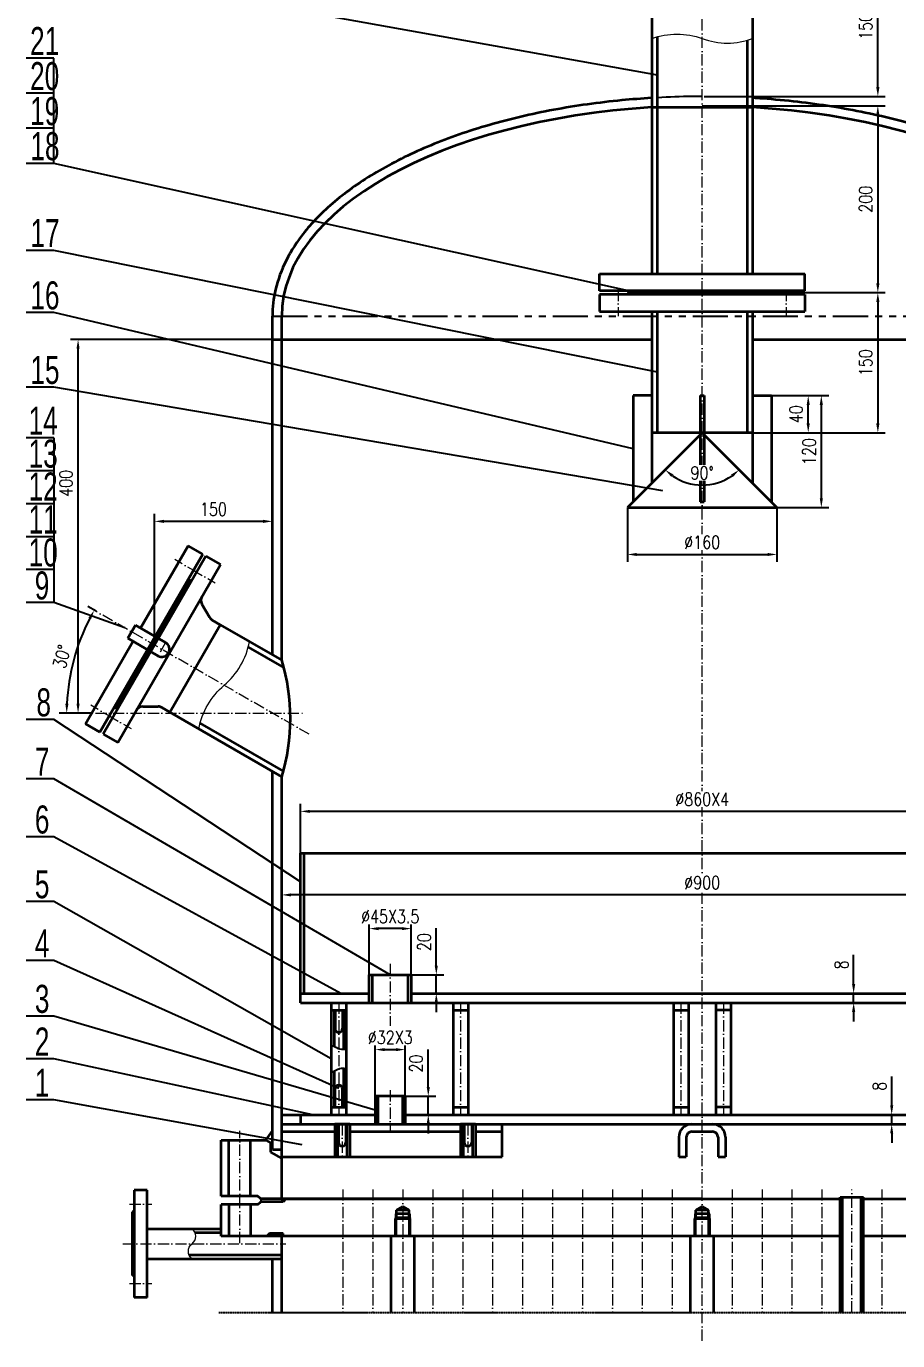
# Model space of a CAD drawing. Header units: millimetres. Extents: x 174648 to 205929, y -160248 to -145891.
# Drawn here: x 176757 to 177690, y -148003 to -146596 of the extents above; entities that cross this region are included whole.
import ezdxf

# ---------------------------------------------------------------- set-up
doc = ezdxf.new("R2010")
doc.units = ezdxf.units.MM
doc.linetypes.add('ACAD_ISO10W100', pattern=[18.7, 12, -3, 0.7, -3])
doc.linetypes.add('PHANTOM', pattern=[2.5, 1.25, -0.25, 0.25, -0.25, 0.25, -0.25])
for name, color, linetype, lineweight in [('2（细实线）', 4, 'Continuous', 20), ('中心线', 1, 'ACAD_ISO10W100', 18), ('图层1', 4, 'Continuous', 35)]:
    doc.layers.add(name, color=color, linetype=linetype, lineweight=lineweight)
doc.layers.add('9双点划线层', color=6, linetype='PHANTOM')
doc.styles.add('TH_GBDIM', font='romans.shx', dxfattribs={"width": 0.8, "bigfont": 'gbcbig.shx'})
doc.styles.add('样式 3.5', font='roms.shx', dxfattribs={"width": 0.7, "height": 3.5, "bigfont": 'hztxt.shx'})
doc.dimstyles.new('TH_GBDIM', dxfattribs={"dimtxt": 3.5, "dimasz": 2.5, "dimexe": 2, "dimexo": 0, "dimgap": 1.5, "dimtad": 1, "dimdec": 1, "dimzin": 0, "dimdsep": 46, "dimtxsty": 'TH_GBDIM', "dimcen": 2.5, "dimclrd": 130, "dimclre": 130, "dimclrt": 3, "dimadec": 0, "dimazin": 0, "dimtfac": 0.714286, "dimtdec": 1, "dimtmove": 0, "dimatfit": 3, "dimfxl": 0, "dimtzin": 0, "dimlwd": -1, "dimlwe": -1, "dimarcsym": 0})

# ---------------------------------------------------------------- blocks, each defined once
blk = doc.blocks.new('*D288')
at = {"color": 130, "transparency": 16777216}
blk.add_line((177020.4, -146931.6), (176804.4, -146931.6), dxfattribs=at)
at = {"color": 130, "linetype": 'Continuous', "transparency": 16777216}
for p, q in [((176812.4, -147321.6), (176812.4, -146941.6)), ((176826.8, -147331.6), (176804.4, -147331.6))]:
    blk.add_line(p, q, dxfattribs=at)
at = {"color": 130, "transparency": 16777216}
for points in [[(176810.7, -146941.6), (176814, -146941.6), (176812.4, -146931.6)], [(176810.7, -147321.6), (176814, -147321.6), (176812.4, -147331.6)]]:
    blk.add_solid(points, dxfattribs=at)
at = {"layer": 'Defpoints', "color": 0, "transparency": 16777216}
for p in [(176812.4, -146931.6), (177020.4, -146931.6), (176826.8, -147331.6)]:
    blk.add_point(p, dxfattribs=at)
at = {"color": 3, "transparency": 16777216, "insert": (176799.4, -147085.7), "char_height": 14, "attachment_point": 5, "rotation": 90, "style": 'TH_GBDIM', "bg_fill": 3, "box_fill_scale": 1.1, "bg_fill_color": 256, "bg_fill_true_color": 13158600, "bg_fill_transparency": 0}
blk.add_mtext('400', dxfattribs=at)
blk = doc.blocks.new('*D289')
at = {"color": 130, "transparency": 16777216}
blk.add_line((177050.4, -147481.6), (177050.4, -147428.8), dxfattribs=at)
at = {"color": 130, "linetype": 'Continuous', "transparency": 16777216}
for p, q in [((177910.4, -147481.6), (177910.4, -147428.8)), ((177900.4, -147436.8), (177060.4, -147436.8))]:
    blk.add_line(p, q, dxfattribs=at)
at = {"color": 130, "transparency": 16777216}
for points in [[(177060.4, -147435.2), (177060.4, -147438.5), (177050.4, -147436.8)], [(177900.4, -147435.2), (177900.4, -147438.5), (177910.4, -147436.8)]]:
    blk.add_solid(points, dxfattribs=at)
at = {"layer": 'Defpoints', "color": 0, "transparency": 16777216}
for p in [(177050.4, -147436.8), (177050.4, -147481.6), (177910.4, -147481.6)]:
    blk.add_point(p, dxfattribs=at)
at = {"color": 3, "transparency": 16777216, "insert": (177480.4, -147423.8), "char_height": 14, "attachment_point": 5, "style": 'TH_GBDIM', "bg_fill": 3, "box_fill_scale": 1.1, "bg_fill_color": 256, "bg_fill_true_color": 13158600, "bg_fill_transparency": 0}
blk.add_mtext('{%%c860X4}{}{}', dxfattribs=at)
blk = doc.blocks.new('*D292')
at = {"color": 130, "linetype": 'Continuous', "transparency": 16777216}
for p, q in [((177642.5, -147621.6), (177642.5, -147590.5)), ((177642.5, -147641.6), (177634.5, -147641.6)), ((177642.5, -147641.6), (177642.5, -147631.6)), ((177642.5, -147651.6), (177642.5, -147661.6))]:
    blk.add_line(p, q, dxfattribs=at)
at = {"color": 130, "transparency": 16777216}
blk.add_line((177642.5, -147631.6), (177634.5, -147631.6), dxfattribs=at)
for points in [[(177640.8, -147621.6), (177644.2, -147621.6), (177642.5, -147631.6)], [(177640.8, -147651.6), (177644.2, -147651.6), (177642.5, -147641.6)]]:
    blk.add_solid(points, dxfattribs=at)
at = {"layer": 'Defpoints', "color": 0, "transparency": 16777216}
for p in [(177642.5, -147631.6), (177642.5, -147631.6), (177642.5, -147641.6)]:
    blk.add_point(p, dxfattribs=at)
at = {"color": 3, "transparency": 16777216, "insert": (177629.5, -147601.1), "char_height": 14, "attachment_point": 5, "rotation": 90, "style": 'TH_GBDIM', "bg_fill": 3, "box_fill_scale": 1.1, "bg_fill_color": 256, "bg_fill_true_color": 13158600, "bg_fill_transparency": 0}
blk.add_mtext('{8}{}{}', dxfattribs=at)
blk = doc.blocks.new('*D317')
at = {"color": 130, "linetype": 'Continuous', "transparency": 16777216}
for p, q in [((177683.2, -147751.6), (177683.2, -147720.5)), ((177683.2, -147771.6), (177683.2, -147761.6)), ((177683.2, -147771.6), (177675.2, -147771.6)), ((177683.2, -147781.6), (177683.2, -147791.6))]:
    blk.add_line(p, q, dxfattribs=at)
at = {"color": 130, "transparency": 16777216}
blk.add_line((177683.2, -147761.6), (177675.2, -147761.6), dxfattribs=at)
for points in [[(177681.6, -147751.6), (177684.9, -147751.6), (177683.2, -147761.6)], [(177681.6, -147781.6), (177684.9, -147781.6), (177683.2, -147771.6)]]:
    blk.add_solid(points, dxfattribs=at)
at = {"layer": 'Defpoints', "color": 0, "transparency": 16777216}
for p in [(177683.2, -147761.6), (177683.2, -147761.6), (177683.2, -147771.6)]:
    blk.add_point(p, dxfattribs=at)
at = {"color": 3, "transparency": 16777216, "insert": (177670.2, -147731.1), "char_height": 14, "attachment_point": 5, "rotation": 90, "style": 'TH_GBDIM', "bg_fill": 3, "box_fill_scale": 1.1, "bg_fill_color": 256, "bg_fill_true_color": 13158600, "bg_fill_transparency": 0}
blk.add_mtext('{8}{}{}', dxfattribs=at)
blk = doc.blocks.new('*D294')
at = {"color": 130, "linetype": 'Continuous', "transparency": 16777216}
for p, q in [((177195.8, -147601.8), (177195.8, -147561.7)), ((177195.8, -147631.6), (177195.8, -147611.8)), ((177169, -147631.6), (177203.8, -147631.6)), ((177195.8, -147641.6), (177195.8, -147651.6))]:
    blk.add_line(p, q, dxfattribs=at)
at = {"color": 130, "transparency": 16777216}
blk.add_line((177159, -147611.8), (177203.8, -147611.8), dxfattribs=at)
for points in [[(177194.1, -147601.8), (177197.5, -147601.8), (177195.8, -147611.8)], [(177194.1, -147641.6), (177197.5, -147641.6), (177195.8, -147631.6)]]:
    blk.add_solid(points, dxfattribs=at)
at = {"layer": 'Defpoints', "color": 0, "transparency": 16777216}
for p in [(177159, -147611.8), (177195.8, -147611.8), (177169, -147631.6)]:
    blk.add_point(p, dxfattribs=at)
at = {"color": 3, "transparency": 16777216, "insert": (177182.8, -147576.8), "char_height": 14, "attachment_point": 5, "rotation": 90, "style": 'TH_GBDIM', "bg_fill": 3, "box_fill_scale": 1.1, "bg_fill_color": 256, "bg_fill_true_color": 13158600, "bg_fill_transparency": 0}
blk.add_mtext('20', dxfattribs=at)
blk = doc.blocks.new('*D295')
at = {"color": 130, "linetype": 'Continuous', "transparency": 16777216}
for p, q in [((177187.2, -147731.7), (177187.2, -147691.6)), ((177187.2, -147761.5), (177187.2, -147741.7)), ((177162.5, -147761.5), (177195.2, -147761.5)), ((177187.2, -147771.5), (177187.2, -147781.5))]:
    blk.add_line(p, q, dxfattribs=at)
at = {"color": 130, "transparency": 16777216}
blk.add_line((177152.5, -147741.7), (177195.2, -147741.7), dxfattribs=at)
for points in [[(177185.5, -147731.7), (177188.9, -147731.7), (177187.2, -147741.7)], [(177185.5, -147771.5), (177188.9, -147771.5), (177187.2, -147761.5)]]:
    blk.add_solid(points, dxfattribs=at)
at = {"layer": 'Defpoints', "color": 0, "transparency": 16777216}
for p in [(177152.5, -147741.7), (177187.2, -147741.7), (177162.5, -147761.5)]:
    blk.add_point(p, dxfattribs=at)
at = {"color": 3, "transparency": 16777216, "insert": (177174.2, -147706.7), "char_height": 14, "attachment_point": 5, "rotation": 90, "style": 'TH_GBDIM', "bg_fill": 3, "box_fill_scale": 1.1, "bg_fill_color": 256, "bg_fill_true_color": 13158600, "bg_fill_transparency": 0}
blk.add_mtext('20', dxfattribs=at)
blk = doc.blocks.new('*D296')
at = {"color": 130, "transparency": 16777216}
blk.add_line((177124, -147611.8), (177124, -147554.3), dxfattribs=at)
at = {"color": 130, "linetype": 'Continuous', "transparency": 16777216}
for p, q in [((177169, -147611.8), (177169, -147554.3)), ((177159, -147562.3), (177134, -147562.3))]:
    blk.add_line(p, q, dxfattribs=at)
at = {"color": 130, "transparency": 16777216}
for points in [[(177134, -147560.7), (177134, -147564), (177124, -147562.3)], [(177159, -147560.7), (177159, -147564), (177169, -147562.3)]]:
    blk.add_solid(points, dxfattribs=at)
at = {"layer": 'Defpoints', "color": 0, "transparency": 16777216}
for p in [(177124, -147611.8), (177169, -147611.8)]:
    blk.add_point(p, dxfattribs=at)
at = {"color": 3, "transparency": 16777216, "insert": (177146.5, -147549.3), "char_height": 14, "attachment_point": 5, "style": 'TH_GBDIM', "bg_fill": 3, "box_fill_scale": 1.1, "bg_fill_color": 256, "bg_fill_true_color": 13158600, "bg_fill_transparency": 0}
blk.add_mtext('{%%c45X3.5}{}{}', dxfattribs=at)
at = {"layer": 'Defpoints', "color": 0, "transparency": 16777216}
blk.add_point((177124, -147562.3), dxfattribs=at)
blk = doc.blocks.new('*D297')
at = {"color": 130, "linetype": 'Continuous', "transparency": 16777216}
for p, q in [((177130.5, -147741.7), (177130.5, -147683.8)), ((177140.5, -147691.8), (177152.5, -147691.8))]:
    blk.add_line(p, q, dxfattribs=at)
at = {"color": 130, "transparency": 16777216}
blk.add_line((177162.5, -147741.7), (177162.5, -147683.8), dxfattribs=at)
for points in [[(177140.5, -147690.2), (177140.5, -147693.5), (177130.5, -147691.8)], [(177152.5, -147690.2), (177152.5, -147693.5), (177162.5, -147691.8)]]:
    blk.add_solid(points, dxfattribs=at)
at = {"layer": 'Defpoints', "color": 0, "transparency": 16777216}
for p in [(177130.5, -147741.7), (177162.5, -147741.7)]:
    blk.add_point(p, dxfattribs=at)
at = {"color": 3, "transparency": 16777216, "insert": (177146.5, -147678.8), "char_height": 14, "attachment_point": 5, "style": 'TH_GBDIM', "bg_fill": 3, "box_fill_scale": 1.1, "bg_fill_color": 256, "bg_fill_true_color": 13158600, "bg_fill_transparency": 0}
blk.add_mtext('{%%c32X3}{}{}', dxfattribs=at)
at = {"layer": 'Defpoints', "color": 0, "transparency": 16777216}
blk.add_point((177162.5, -147691.8), dxfattribs=at)
blk = doc.blocks.new('*D298')
at = {"color": 130, "linetype": 'Continuous', "transparency": 16777216}
for p, q in [((177480.4, -146681.6), (177676.4, -146681.6)), ((177668.4, -146691.6), (177668.4, -146871.6))]:
    blk.add_line(p, q, dxfattribs=at)
at = {"color": 130, "transparency": 16777216}
blk.add_line((177480.4, -146881.6), (177676.4, -146881.6), dxfattribs=at)
for points in [[(177666.7, -146691.6), (177670.1, -146691.6), (177668.4, -146681.6)], [(177666.7, -146871.6), (177670.1, -146871.6), (177668.4, -146881.6)]]:
    blk.add_solid(points, dxfattribs=at)
at = {"layer": 'Defpoints', "color": 0, "transparency": 16777216}
for p in [(177480.4, -146681.6), (177480.4, -146881.6), (177668.4, -146881.6)]:
    blk.add_point(p, dxfattribs=at)
at = {"color": 3, "transparency": 16777216, "insert": (177655.4, -146781.6), "char_height": 14, "attachment_point": 5, "rotation": 90, "style": 'TH_GBDIM', "bg_fill": 3, "box_fill_scale": 1.1, "bg_fill_color": 256, "bg_fill_true_color": 13158600, "bg_fill_transparency": 0}
blk.add_mtext('200', dxfattribs=at)
blk = doc.blocks.new('*D299')
at = {"color": 130, "transparency": 16777216}
blk.add_line((177559.4, -146521.6), (177676.4, -146521.6), dxfattribs=at)
at = {"color": 130, "linetype": 'Continuous', "transparency": 16777216}
for p, q in [((177668.4, -146661.6), (177668.4, -146531.6)), ((177482.4, -146671.6), (177676.4, -146671.6))]:
    blk.add_line(p, q, dxfattribs=at)
at = {"color": 130, "transparency": 16777216}
for points in [[(177666.7, -146531.6), (177670.1, -146531.6), (177668.4, -146521.6)], [(177666.7, -146661.6), (177670.1, -146661.6), (177668.4, -146671.6)]]:
    blk.add_solid(points, dxfattribs=at)
at = {"layer": 'Defpoints', "color": 0, "transparency": 16777216}
for p in [(177559.4, -146521.6), (177668.4, -146521.6), (177482.4, -146671.6)]:
    blk.add_point(p, dxfattribs=at)
at = {"color": 3, "transparency": 16777216, "insert": (177655.4, -146596.6), "char_height": 14, "attachment_point": 5, "rotation": 90, "style": 'TH_GBDIM', "bg_fill": 3, "box_fill_scale": 1.1, "bg_fill_color": 256, "bg_fill_true_color": 13158600, "bg_fill_transparency": 0}
blk.add_mtext('150', dxfattribs=at)
blk = doc.blocks.new('*D300')
at = {"color": 130, "linetype": 'Continuous', "transparency": 16777216}
for p, q in [((177650.4, -146881.6), (177676.4, -146881.6)), ((177668.4, -146891.6), (177668.4, -147021.6))]:
    blk.add_line(p, q, dxfattribs=at)
at = {"color": 130, "transparency": 16777216}
blk.add_line((177575.2, -147031.6), (177676.4, -147031.6), dxfattribs=at)
for points in [[(177666.7, -146891.6), (177670.1, -146891.6), (177668.4, -146881.6)], [(177666.7, -147021.6), (177670.1, -147021.6), (177668.4, -147031.6)]]:
    blk.add_solid(points, dxfattribs=at)
at = {"layer": 'Defpoints', "color": 0, "transparency": 16777216}
for p in [(177650.4, -146881.6), (177575.2, -147031.6), (177668.4, -147031.6)]:
    blk.add_point(p, dxfattribs=at)
at = {"color": 3, "transparency": 16777216, "insert": (177655.4, -146956.6), "char_height": 14, "attachment_point": 5, "rotation": 90, "style": 'TH_GBDIM', "bg_fill": 3, "box_fill_scale": 1.1, "bg_fill_color": 256, "bg_fill_true_color": 13158600, "bg_fill_transparency": 0}
blk.add_mtext('150', dxfattribs=at)
blk = doc.blocks.new('*D301')
at = {"color": 130, "transparency": 16777216}
blk.add_line((177554.4, -146991.8), (177601.9, -146991.8), dxfattribs=at)
at = {"color": 130, "linetype": 'Continuous', "transparency": 16777216}
for p, q in [((177593.9, -147021.6), (177593.9, -147001.8)), ((177534.4, -147031.6), (177601.9, -147031.6))]:
    blk.add_line(p, q, dxfattribs=at)
at = {"color": 130, "transparency": 16777216}
for points in [[(177592.2, -147001.8), (177595.5, -147001.8), (177593.9, -146991.8)], [(177592.2, -147021.6), (177595.5, -147021.6), (177593.9, -147031.6)]]:
    blk.add_solid(points, dxfattribs=at)
at = {"layer": 'Defpoints', "color": 0, "transparency": 16777216}
for p in [(177554.4, -146991.8), (177593.9, -146991.8), (177534.4, -147031.6)]:
    blk.add_point(p, dxfattribs=at)
at = {"color": 3, "transparency": 16777216, "insert": (177580.9, -147011.7), "char_height": 14, "attachment_point": 5, "rotation": 90, "style": 'TH_GBDIM', "bg_fill": 3, "box_fill_scale": 1.1, "bg_fill_color": 256, "bg_fill_true_color": 13158600, "bg_fill_transparency": 0}
blk.add_mtext('40', dxfattribs=at)
blk = doc.blocks.new('*D302')
at = {"color": 130, "linetype": 'Continuous', "transparency": 16777216}
blk.add_arc((177480.4, -147031.6), 56, 235.2452, 304.7548, dxfattribs=at)
at = {"color": 130, "transparency": 16777216}
for points in [[(177447.4, -147078.9), (177449.6, -147076.3), (177440.8, -147071.2)], [(177511.3, -147076.3), (177513.4, -147078.9), (177520, -147071.2)]]:
    blk.add_solid(points, dxfattribs=at)
at = {"layer": 'Defpoints', "color": 0, "transparency": 16777216}
for p in [(177480.4, -147031.6), (177480.4, -147031.6), (177400.4, -147111.6), (177560.4, -147111.6)]:
    blk.add_point(p, dxfattribs=at)
at = {"color": 3, "transparency": 16777216, "insert": (177480.4, -147074.6), "char_height": 14, "attachment_point": 5, "style": 'TH_GBDIM', "bg_fill": 3, "box_fill_scale": 1.1, "bg_fill_color": 256, "bg_fill_true_color": 13158600, "bg_fill_transparency": 0}
blk.add_mtext('90°', dxfattribs=at)
at = {"layer": 'Defpoints', "color": 0, "transparency": 16777216}
blk.add_point((177465.9, -147085.7), dxfattribs=at)
blk = doc.blocks.new('*D303')
at = {"color": 130, "linetype": 'Continuous', "transparency": 16777216}
for p, q in [((177554.4, -146991.8), (177615.9, -146991.8)), ((177607.9, -147001.8), (177607.9, -147101.6))]:
    blk.add_line(p, q, dxfattribs=at)
at = {"color": 130, "transparency": 16777216}
blk.add_line((177560.4, -147111.6), (177615.9, -147111.6), dxfattribs=at)
for points in [[(177606.2, -147001.8), (177609.6, -147001.8), (177607.9, -146991.8)], [(177606.2, -147101.6), (177609.6, -147101.6), (177607.9, -147111.6)]]:
    blk.add_solid(points, dxfattribs=at)
at = {"layer": 'Defpoints', "color": 0, "transparency": 16777216}
for p in [(177554.4, -146991.8), (177560.4, -147111.6), (177607.9, -147111.6)]:
    blk.add_point(p, dxfattribs=at)
at = {"color": 3, "transparency": 16777216, "insert": (177594.9, -147051.7), "char_height": 14, "attachment_point": 5, "rotation": 90, "style": 'TH_GBDIM', "bg_fill": 3, "box_fill_scale": 1.1, "bg_fill_color": 256, "bg_fill_true_color": 13158600, "bg_fill_transparency": 0}
blk.add_mtext('120', dxfattribs=at)
blk = doc.blocks.new('*D304')
at = {"color": 130, "transparency": 16777216}
blk.add_line((176894.3, -147258.8), (176894.3, -147118.4), dxfattribs=at)
at = {"color": 130, "linetype": 'Continuous', "transparency": 16777216}
for p, q in [((177020.4, -147269.2), (177020.4, -147118.4)), ((177010.4, -147126.4), (176904.3, -147126.4))]:
    blk.add_line(p, q, dxfattribs=at)
at = {"color": 130, "transparency": 16777216}
for points in [[(176904.3, -147124.7), (176904.3, -147128.1), (176894.3, -147126.4)], [(177010.4, -147124.7), (177010.4, -147128.1), (177020.4, -147126.4)]]:
    blk.add_solid(points, dxfattribs=at)
at = {"layer": 'Defpoints', "color": 0, "transparency": 16777216}
for p in [(176894.3, -147126.4), (176894.3, -147258.8), (177020.4, -147269.2)]:
    blk.add_point(p, dxfattribs=at)
at = {"color": 3, "transparency": 16777216, "insert": (176957.3, -147113.4), "char_height": 14, "attachment_point": 5, "style": 'TH_GBDIM', "bg_fill": 3, "box_fill_scale": 1.1, "bg_fill_color": 256, "bg_fill_true_color": 13158600, "bg_fill_transparency": 0}
blk.add_mtext('{150}{}{}', dxfattribs=at)
blk = doc.blocks.new('*D312')
at = {"color": 130, "linetype": 'Continuous', "transparency": 16777216}
for p, q in [((177400.4, -147111.6), (177400.4, -147169.8)), ((177410.4, -147161.8), (177550.4, -147161.8))]:
    blk.add_line(p, q, dxfattribs=at)
at = {"color": 130, "transparency": 16777216}
blk.add_line((177560.4, -147111.6), (177560.4, -147169.8), dxfattribs=at)
for points in [[(177410.4, -147160.2), (177410.4, -147163.5), (177400.4, -147161.8)], [(177550.4, -147160.2), (177550.4, -147163.5), (177560.4, -147161.8)]]:
    blk.add_solid(points, dxfattribs=at)
at = {"layer": 'Defpoints', "color": 0, "transparency": 16777216}
for p in [(177400.4, -147111.6), (177560.4, -147111.6), (177560.4, -147161.8)]:
    blk.add_point(p, dxfattribs=at)
at = {"color": 3, "transparency": 16777216, "insert": (177480.4, -147148.8), "char_height": 14, "attachment_point": 5, "style": 'TH_GBDIM', "bg_fill": 3, "box_fill_scale": 1.1, "bg_fill_color": 256, "bg_fill_true_color": 13158600, "bg_fill_transparency": 0}
blk.add_mtext('{%%c160}{}{}', dxfattribs=at)
blk = doc.blocks.new('*D342')
at = {"color": 130, "transparency": 16777216}
blk.add_line((176831.7, -147222.7), (176822.8, -147217.5), dxfattribs=at)
at = {"color": 130, "linetype": 'Continuous', "transparency": 16777216}
blk.add_line((176812.4, -147331.6), (176792.2, -147331.6), dxfattribs=at)
blk.add_arc((177020.4, -147331.6), 220.2, 152.6018, 177.3982, dxfattribs=at)
at = {"color": 130, "transparency": 16777216}
for points in [[(176823.4, -147229.5), (176826.3, -147231.1), (176829.7, -147221.5)], [(176802.1, -147321.6), (176798.7, -147321.6), (176800.2, -147331.6)]]:
    blk.add_solid(points, dxfattribs=at)
at = {"layer": 'Defpoints', "color": 0, "transparency": 16777216}
for p in [(176831.7, -147222.7), (176812.4, -147331.6), (177054.8, -147331.6), (177059.7, -147354.3)]:
    blk.add_point(p, dxfattribs=at)
at = {"color": 3, "transparency": 16777216, "insert": (176795.1, -147271.2), "char_height": 14, "attachment_point": 5, "rotation": 75, "style": 'TH_GBDIM', "bg_fill": 3, "box_fill_scale": 1.1, "bg_fill_color": 256, "bg_fill_true_color": 13158600, "bg_fill_transparency": 0}
blk.add_mtext('30°', dxfattribs=at)
at = {"layer": 'Defpoints', "color": 0, "transparency": 16777216}
blk.add_point((176813.5, -147256.3), dxfattribs=at)
blk = doc.blocks.new('*D343')
at = {"color": 130, "transparency": 16777216}
blk.add_line((177030.4, -147537.1), (177030.4, -147518.2), dxfattribs=at)
at = {"color": 130, "linetype": 'Continuous', "transparency": 16777216}
for p, q in [((177920.4, -147526.2), (177040.4, -147526.2)), ((177930.4, -147537.1), (177930.4, -147518.2))]:
    blk.add_line(p, q, dxfattribs=at)
at = {"color": 130, "transparency": 16777216}
for points in [[(177040.4, -147524.6), (177040.4, -147527.9), (177030.4, -147526.2)], [(177920.4, -147524.6), (177920.4, -147527.9), (177930.4, -147526.2)]]:
    blk.add_solid(points, dxfattribs=at)
at = {"layer": 'Defpoints', "color": 0, "transparency": 16777216}
for p in [(177030.4, -147526.2), (177030.4, -147537.1), (177930.4, -147537.1)]:
    blk.add_point(p, dxfattribs=at)
at = {"color": 3, "transparency": 16777216, "insert": (177480.4, -147513.2), "char_height": 14, "attachment_point": 5, "style": 'TH_GBDIM', "bg_fill": 3, "box_fill_scale": 1.1, "bg_fill_color": 256, "bg_fill_true_color": 13158600, "bg_fill_transparency": 0}
blk.add_mtext('{%%c900}{}{}', dxfattribs=at)

msp = doc.modelspace()

# ---------------------------------------------------------------- linework, layer by layer
for p, q in [((177432.4, -146648.8), (176786.6, -146532.9)), ((176786.6, -146630.7), (176757, -146630.7)), ((176786.6, -146668.2), (176786.6, -146630.7)), ((176786.6, -146668.2), (176757, -146668.2)), ((176786.6, -146705.7), (176786.6, -146668.2)), ((176786.6, -146705.7), (176757, -146705.7)), ((176786.6, -146743.2), (176786.6, -146705.7)), ((176786.6, -146743.2), (176757, -146743.2)), ((177401.4, -146879.6), (176786.6, -146743.2)), ((176786.6, -146836.3), (176757, -146836.3)), ((176786.6, -146902.9), (176757, -146902.9)), ((176786.6, -147402.1), (176757, -147402.1)), ((176786.6, -147463.9), (176757, -147463.9)), ((176786.6, -147533.2), (176757, -147533.2)), ((177083.4, -147701.6), (176786.6, -147533.2)), ((176786.6, -147596.6), (176757, -147596.6)), ((177091.4, -147733.6), (176786.6, -147596.6)), ((176786.6, -147655.9), (176757, -147655.9)), ((176786.6, -147701.6), (176757, -147701.6)), ((177063.6, -147761.6), (176786.6, -147701.6)), ((176786.6, -147745.7), (176757, -147745.7)), ((177052.2, -147793.7), (176786.6, -147745.7)), ((177007.9, -147851.6), (177007.9, -147854.6)), ((177030.4, -147851.6), (177030.4, -147854.6)), ((177152, -147867.6), (177152, -147891.6)), ((177153.2, -147891.6), (177153.2, -147871.6)), ((177166.8, -147891.6), (177166.8, -147871.6)), ((177168, -147891.6), (177168, -147867.6)), ((177472.4, -147867.6), (177472.4, -147891.6)), ((177473.6, -147891.6), (177473.6, -147871.6)), ((177487.2, -147891.6), (177487.2, -147871.6)), ((177488.4, -147891.6), (177488.4, -147867.6))]:
    msp.add_line(p, q)
msp.add_open_spline([(177480.4, -146671.6), (177476.8, -146671.6), (177473.2, -146671.6), (177457.2, -146671.8), (177444.8, -146672.2), (177432.4, -146672.9)], degree=3, knots=[4.712389, 4.712389, 4.712389, 4.712389, 4.7361288, 4.7361288, 4.8180755, 4.8180755, 4.8180755, 4.8180755])
at = {"color": 3}
for points in [[(177083.4, -147687.4), (177087.1, -147687.4), (177090.4, -147692.9), (177098.5, -147691.1), (177099.4, -147690.8)], [(177083.4, -147715.8), (177087.1, -147715.8), (177090.4, -147710.3), (177098.5, -147712.1), (177099.4, -147712.4)]]:
    msp.add_open_spline(points, degree=3, knots=[9.111699, 9.111699, 9.111699, 9.111699, 23.055999, 24.76841, 24.76841, 24.76841, 24.76841], dxfattribs=at)
msp.add_open_spline([(177099.4, -147685.4), (177099.4, -147685.4), (177099.4, -147685.4), (177099.4, -147685.4)], degree=3)
at = {"layer": '2（细实线）'}
for points in [[(177426.4, -146609.6, -0.174613), (177480.4, -146609.6, 0.179674), (177534.4, -146609.6, 0.5)], [(176934.4, -147915.6, -0.5), (176934.4, -147899.6, 0.5), (176934.4, -147883.6, 0.5)]]:
    msp.add_lwpolyline(points, format="xyb", dxfattribs=at)
at = {"layer": '9双点划线层', "ltscale": 30}
msp.add_line((177020.4, -146906.6), (177940.4, -146906.6), dxfattribs=at)
at = {"layer": '9双点划线层'}
msp.add_line((176963.2, -147973.2), (178023.7, -147973.2), dxfattribs=at)
at = {"layer": '中心线'}
for p, q in [((177480.4, -148003.4), (177480.4, -146477.6)), ((177390.4, -146878.6), (177390.4, -146906.6)), ((177146.5, -147600.1), (177146.5, -147666.2)), ((177091.4, -147641.6), (177091.4, -147761.6)), ((177221.8, -147641.6), (177221.8, -147761.6)), ((177457.7, -147641.6), (177457.7, -147761.6)), ((177503.1, -147641.6), (177503.1, -147761.6)), ((177146.5, -147735.2), (177146.5, -147780.4)), ((176985.4, -147898.9), (176985.4, -147778.6)), ((177095.1, -147771.6), (177095.1, -147806.6)), ((177229.7, -147771.6), (177229.7, -147806.6)), ((177095.9, -147841.4), (177095.9, -147973.2)), ((177127.9, -147841.4), (177127.9, -147973.2)), ((177160, -147841.4), (177160, -147973.2)), ((177192, -147841.4), (177192, -147973.2)), ((177224.1, -147841.4), (177224.1, -147973.2)), ((177256.1, -147841.4), (177256.1, -147973.2)), ((177288.2, -147841.4), (177288.2, -147973.2)), ((177320.2, -147841.4), (177320.2, -147973.2)), ((177352.2, -147841.4), (177352.2, -147973.2)), ((177384.3, -147841.4), (177384.3, -147973.2)), ((177416.3, -147841.4), (177416.3, -147973.2)), ((177448.4, -147841.4), (177448.4, -147973.2)), ((177512.5, -147841.4), (177512.5, -147973.2)), ((177544.5, -147841.4), (177544.5, -147973.2)), ((177576.5, -147841.4), (177576.5, -147973.2)), ((177608.6, -147841.4), (177608.6, -147973.2)), ((177640.6, -147973.2), (177640.6, -147841.4)), ((177672.7, -147841.4), (177672.7, -147973.2)), ((176867.4, -147857.1), (176891.4, -147857.1)), ((176860.4, -147899.6), (177034.6, -147899.6)), ((176867.4, -147942.1), (176891.4, -147942.1))]:
    msp.add_line(p, q, dxfattribs=at)
at = {"layer": '图层1'}
for p, q in [((177426.4, -146573.6), (177426.4, -146861.6)), ((177534.4, -146573.6), (177534.4, -146861.6)), ((177432.4, -146861.6), (177432.4, -146607.7)), ((177528.4, -146611.6), (177528.4, -146861.6)), ((177426.4, -146683.2), (177534.4, -146683.2)), ((177370.4, -146879.6), (177370.4, -146861.6)), ((177401.4, -146881.6), (177401.4, -146879.6)), ((177401.4, -146881.6), (177401.4, -146883.6)), ((177370.4, -146883.6), (177370.4, -146901.6)), ((177020.4, -147269.2), (177020.4, -146906.6)), ((177030.4, -147275), (177030.4, -146906.6)), ((177426.4, -146901.6), (177426.4, -147085.6)), ((177432.4, -147031.6), (177432.4, -146901.6)), ((177528.4, -146901.6), (177528.4, -147031.6)), ((177534.4, -146901.6), (177534.4, -147085.6)), ((177020.4, -146931.6), (177426.4, -146931.6)), ((177534.4, -146931.6), (177940.4, -146931.6)), ((177406.4, -146991.8), (177406.4, -147105.6)), ((177426.4, -146991.8), (177406.4, -146991.8)), ((177478.4, -146991.8), (177482.4, -146991.8)), ((177478.4, -146991.8), (177478.4, -147105.6)), ((177482.4, -146991.8), (177482.4, -147105.6)), ((177554.4, -146991.8), (177554.4, -147105.6)), ((177480.4, -147031.6), (177400.4, -147111.6)), ((177478.4, -147105.6), (177482.4, -147105.6)), ((177400.4, -147111.6), (177560.4, -147111.6)), ((176835.8, -147352), (176820.2, -147343)), ((177032.1, -147393.8), (176943.1, -147342.4)), ((176839.3, -147354), (176854.8, -147363)), ((177020.4, -147688.6), (177020.4, -147394)), ((177030.4, -147688.6), (177030.4, -147399.7)), ((177050.4, -147641.6), (177050.4, -147481.6)), ((177050.4, -147481.6), (177906.4, -147481.6)), ((177054.4, -147631.6), (177054.4, -147481.6)), ((177124, -147641.6), (177124, -147611.8)), ((177124, -147611.8), (177169, -147611.8)), ((177127.6, -147641.6), (177127.6, -147611.8)), ((177165.4, -147611.8), (177165.4, -147641.6)), ((177169, -147611.8), (177169, -147641.6)), ((177050.4, -147631.6), (177124, -147631.6)), ((177050.4, -147641.6), (177910.4, -147641.6)), ((177083.4, -147641.6), (177083.4, -147761.6)), ((177099.4, -147641.6), (177099.4, -147761.6)), ((177169, -147631.6), (177791.9, -147631.6)), ((177213.8, -147641.6), (177213.8, -147761.6)), ((177229.8, -147641.6), (177229.8, -147761.6)), ((177449.7, -147641.6), (177449.7, -147761.6)), ((177465.7, -147641.6), (177465.7, -147761.6)), ((177495.1, -147641.6), (177495.1, -147761.6)), ((177511.1, -147641.6), (177511.1, -147761.6)), ((177083.4, -147649.6), (177099.4, -147649.6)), ((177086.4, -147649.6), (177086.4, -147688.3)), ((177087.4, -147649.6), (177087.4, -147669.6)), ((177095.4, -147649.6), (177095.4, -147669.6)), ((177096.4, -147649.6), (177096.4, -147691.5)), ((177213.8, -147649.6), (177229.8, -147649.6)), ((177449.7, -147649.6), (177465.7, -147649.6)), ((177511.1, -147649.6), (177495.1, -147649.6)), ((177020.4, -147798.6), (177020.4, -147688.6)), ((177030.4, -147851.6), (177030.4, -147688.6)), ((177096.4, -147711.7), (177096.4, -147753.6)), ((177086.4, -147714.9), (177086.4, -147753.6)), ((177087.4, -147753.6), (177087.4, -147733.6)), ((177095.4, -147753.6), (177095.4, -147733.6)), ((177083.4, -147753.6), (177099.4, -147753.6)), ((177130.5, -147741.7), (177130.5, -147771.6)), ((177133.1, -147741.7), (177133.1, -147771.6)), ((177159.8, -147741.7), (177159.8, -147771.6)), ((177162.5, -147741.7), (177162.5, -147771.6)), ((177213.8, -147753.6), (177229.8, -147753.6)), ((177449.7, -147753.6), (177465.7, -147753.6)), ((177511.1, -147753.6), (177495.1, -147753.6)), ((177030.4, -147761.6), (177130.5, -147761.6)), ((177050.4, -147761.6), (177050.4, -147771.6)), ((177162.5, -147761.5), (177798.4, -147761.6)), ((177013.2, -147788.6), (177020.4, -147778.6)), ((177030.4, -147771.6), (177930.4, -147771.6)), ((177030.4, -147779.6), (177087.1, -147779.6)), ((177103.1, -147771.6), (177087.1, -147771.6)), ((177087.1, -147771.6), (177087.1, -147806.6)), ((177090.1, -147771.6), (177090.1, -147806.6)), ((177091.1, -147771.6), (177091.1, -147791.6)), ((177099.1, -147771.6), (177099.1, -147791.6)), ((177100.1, -147771.6), (177100.1, -147806.6)), ((177103.1, -147771.6), (177103.1, -147806.6)), ((177103.1, -147779.6), (177221.7, -147779.6)), ((177237.7, -147771.6), (177221.7, -147771.6)), ((177221.7, -147771.6), (177221.7, -147806.6)), ((177224.7, -147771.6), (177224.7, -147806.6)), ((177225.7, -147771.6), (177225.7, -147791.6)), ((177233.7, -147771.6), (177233.7, -147791.6)), ((177234.7, -147771.6), (177234.7, -147806.6)), ((177237.7, -147771.6), (177237.7, -147806.6)), ((177237.7, -147779.6), (177266.4, -147779.6)), ((177266.4, -147806.6), (177266.4, -147771.6)), ((177469.4, -147779.6), (177491.4, -147779.6)), ((176965.4, -147848.6), (176965.4, -147788.6)), ((176965.4, -147788.6), (177013.2, -147788.6)), ((176973.9, -147848.6), (176973.9, -147788.6)), ((176996.9, -147848.6), (176996.9, -147788.6)), ((177013.2, -147788.6), (177018.4, -147791.6)), ((177020.4, -147791.6), (177018.4, -147791.6)), ((177018.4, -147791.6), (177018.4, -147801.6)), ((177455.4, -147785.6), (177455.4, -147806.6)), ((177463.4, -147785.6), (177463.4, -147806.6)), ((177497.4, -147785.6), (177497.4, -147806.6)), ((177505.4, -147785.6), (177505.4, -147806.6)), ((177018.4, -147801.6), (177030.4, -147808.5)), ((177020.4, -147798.6), (177030.4, -147798.6)), ((177030.4, -147806.6), (177266.4, -147806.6)), ((177455.4, -147806.6), (177463.4, -147806.6)), ((177497.4, -147806.6), (177505.4, -147806.6)), ((176872.4, -147842.1), (176872.4, -147957.1)), ((176886.4, -147842.1), (176872.4, -147842.1)), ((176886.4, -147957.1), (176886.4, -147842.1)), ((177004.9, -147848.6), (176965.4, -147848.6)), ((177007.9, -147851.6), (177004.9, -147848.6)), ((177480.4, -147851.6), (177007.9, -147851.6)), ((177034.9, -147851.6), (177031.9, -147854.6)), ((177034.9, -147851.6), (177628.1, -147851.6)), ((177480.4, -147851.6), (177628.1, -147851.6)), ((177628.1, -147973.2), (177628.1, -147849.6)), ((177628.1, -147849.6), (177653.1, -147849.6)), ((177630.6, -147973.2), (177630.6, -147849.6)), ((177650.6, -147973.2), (177650.6, -147849.6)), ((177653.1, -147973.2), (177653.1, -147849.6)), ((177653.1, -147851.6), (177952.9, -147851.6)), ((177653.1, -147851.6), (177925.9, -147851.6)), ((176872.4, -147865.6), (176870.4, -147865.6)), ((176870.4, -147865.6), (176870.4, -147933.6)), ((176965.4, -147891.6), (176965.4, -147857.6)), ((177004.9, -147857.6), (176965.4, -147857.6)), ((176973.9, -147857.6), (176973.9, -147891.6)), ((176996.9, -147857.6), (176996.9, -147891.6)), ((177004.9, -147857.6), (177007.9, -147854.6)), ((177031.9, -147854.6), (177007.9, -147854.6)), ((177153.2, -147863.6), (177160, -147859.7)), ((177153.2, -147871.6), (177153.2, -147863.6)), ((177166.8, -147863.6), (177153.2, -147863.6)), ((177166.8, -147863.6), (177160, -147859.7)), ((177166.8, -147871.6), (177166.8, -147863.6)), ((177473.6, -147863.6), (177480.4, -147859.7)), ((177473.6, -147871.6), (177473.6, -147863.6)), ((177487.2, -147863.6), (177473.6, -147863.6)), ((177487.2, -147863.6), (177480.4, -147859.7)), ((177487.2, -147871.6), (177487.2, -147863.6)), ((177168, -147867.6), (177152, -147867.6)), ((177152, -147872.7), (177153.2, -147871.6)), ((177152, -147891.6), (177152, -147872.7)), ((177152, -147872.7), (177168, -147872.7)), ((177153.2, -147871.6), (177166.8, -147871.6)), ((177166.8, -147871.6), (177168, -147872.7)), ((177168, -147891.6), (177168, -147872.7)), ((177488.4, -147867.6), (177472.4, -147867.6)), ((177472.4, -147872.7), (177473.6, -147871.6)), ((177472.4, -147891.6), (177472.4, -147872.7)), ((177472.4, -147872.7), (177488.4, -147872.7)), ((177473.6, -147871.6), (177487.2, -147871.6)), ((177487.2, -147871.6), (177488.4, -147872.7)), ((177488.4, -147891.6), (177488.4, -147872.7)), ((176886.4, -147883.6), (176965.4, -147883.6)), ((176937.6, -147887.6), (176965.4, -147887.6)), ((177628.1, -147891.6), (176965.4, -147891.6)), ((177017.4, -147888.6), (177014.4, -147891.6)), ((177031.9, -147888.6), (177017.4, -147888.6)), ((177020.4, -147891.6), (177020.4, -147888.6)), ((177030.4, -147973.2), (177030.4, -147888.6)), ((177031.9, -147891.6), (177031.9, -147888.6)), ((177147.5, -147973.2), (177147.5, -147891.6)), ((177172.5, -147973.2), (177172.5, -147891.6)), ((177467.9, -147973.2), (177467.9, -147891.6)), ((177492.9, -147973.2), (177492.9, -147891.6)), ((177995.4, -147891.6), (177653.1, -147891.6)), ((176886.4, -147915.6), (177030.4, -147915.6)), ((176931.3, -147911.6), (177030.4, -147911.6)), ((177020.4, -147973.2), (177020.4, -147915.6)), ((176872.4, -147933.6), (176870.4, -147933.6)), ((176886.4, -147957.1), (176872.4, -147957.1))]:
    msp.add_line(p, q, dxfattribs=at)
for centre, radius, start, end in [((176826.4, -147337.4), 213.3, 343.0032, 16.9968), ((177091.4, -147669.3), 4, 180, 0), ((177091.4, -147733.9), 4, 0, 180), ((177469.4, -147785.6), 14, 90, 180), ((177469.4, -147785.6), 6, 90, 180), ((177491.4, -147785.6), 14, 360, 90), ((177491.4, -147785.6), 6, 360, 90), ((177095.1, -147791.3), 4, 180, 0), ((177229.7, -147791.3), 4, 180, 0)]:
    msp.add_arc(centre, radius, start, end, dxfattribs=at)
for start_param, end_param in [(4.832679, 6.283185), (3.141593, 4.592099)]:
    msp.add_ellipse((177480.4, -146906.6), major_axis=(-450, 0), ratio=0.5, start_param=start_param, end_param=end_param, dxfattribs=at)
for points, knots in [([(177426.4, -146673.2), (177415.6, -146673.9), (177404.9, -146674.7), (177369.4, -146678.1), (177345, -146681.5), (177297.5, -146690.4), (177274.5, -146695.8), (177230.5, -146708.5), (177209.5, -146715.8), (177170.3, -146732.1), (177151.9, -146741), (177118.3, -146760.4), (177103.1, -146770.9), (177076.1, -146793), (177064.4, -146804.7), (177047, -146826.6), (177040.5, -146836.6), (177030.1, -146857.1), (177026.2, -146867.5), (177021.5, -146887.6), (177020.4, -146897.1), (177020.4, -146906.6)], [4.831344, 4.831344, 4.831344, 4.831344, 4.902882, 4.902882, 5.069635, 5.069635, 5.236387, 5.236387, 5.40314, 5.40314, 5.569893, 5.569893, 5.736646, 5.736646, 5.903399, 5.903399, 6.035042, 6.035042, 6.166685, 6.166685, 6.283185, 6.283185, 6.283185, 6.283185]), ([(177940.4, -146906.6), (177940.4, -146899.5), (177939.8, -146892.4), (177937.4, -146878.3), (177935.5, -146871.3), (177930.7, -146857.5), (177927.6, -146850.7), (177917.2, -146831), (177908.2, -146818.6), (177886.5, -146794.7), (177873.7, -146783.3), (177844.8, -146761.9), (177828.7, -146751.9), (177793.4, -146733.3), (177774.2, -146724.8), (177733.5, -146709.6), (177711.9, -146702.8), (177666.8, -146691.2), (177643.3, -146686.3), (177595.1, -146678.6), (177570.3, -146675.7), (177541.7, -146673.7), (177538, -146673.4), (177534.4, -146673.2)], [3.141593, 3.141593, 3.141593, 3.141593, 3.22843, 3.22843, 3.315268, 3.315268, 3.402106, 3.402106, 3.568859, 3.568859, 3.735611, 3.735611, 3.902364, 3.902364, 4.069117, 4.069117, 4.23587, 4.23587, 4.402623, 4.402623, 4.569376, 4.569376, 4.593434, 4.593434, 4.593434, 4.593434])]:
    msp.add_open_spline(points, degree=3, knots=knots, dxfattribs=at)

# ---------------------------------------------------------------- texts
at = {"char_height": 30, "width": 32.852, "attachment_point": 1, "style": '样式 3.5'}
for s, insert in [('21', (176761, -146597.3)), ('20', (176761, -146634.8)), ('19', (176761, -146672.3)), ('18', (176761.3, -146709.8)), ('17', (176761.3, -146802.9)), ('16', (176761.3, -146869.5)), ('9', (176766, -147180)), ('8', (176767.8, -147305.1)), ('7', (176766.1, -147368.7)), ('6', (176766.1, -147430.5)), ('5', (176766.1, -147499.8)), ('4', (176766.1, -147563.2)), ('3', (176766.1, -147622.5)), ('2', (176766.1, -147668.2)), ('1', (176766.1, -147712.3))]:
    msp.add_mtext(s, dxfattribs=dict(at, insert=insert))

# ---------------------------------------------------------------- next in the draw order: dimensions: what is measured, and where the dimension line sits
for base, p1, p2, picture, middle in [((177668.4, -146521.6), (177482.4, -146671.6), (177559.4, -146521.6), '*D299', (177655.4, -146596.6)), ((177668.4, -146881.6), (177480.4, -146681.6), (177480.4, -146881.6), '*D298', (177655.4, -146781.6))]:
    dim = msp.add_linear_dim(base=base, p1=p1, p2=p2, angle=90, dimstyle='TH_GBDIM', override={"dimscale": 4, "dimdec": 0, "dimtfill": 1})
    dim.commit()
    dim.dimension.update_dxf_attribs({"geometry": picture, "text_midpoint": middle})
for base, p1, p2, picture, middle in [((176812.4, -146931.6), (176826.8, -147331.6), (177020.4, -146931.6), '*D288', (176812.4, -147085.7)), ((177195.8, -147611.8), (177169, -147631.6), (177159, -147611.8), '*D294', (177195.8, -147576.8)), ((177187.2, -147741.7), (177162.5, -147761.5), (177152.5, -147741.7), '*D295', (177187.2, -147706.7))]:
    dim = msp.add_linear_dim(base=base, p1=p1, p2=p2, angle=90, dimstyle='TH_GBDIM', override={"dimscale": 4, "dimdec": 0, "dimtfill": 1})
    dim.commit()
    dim.dimension.update_dxf_attribs({"geometry": picture, "text_midpoint": middle, "dimtype": 160})
dim = msp.add_linear_dim(base=(177050.4, -147436.8), p1=(177910.4, -147481.6), p2=(177050.4, -147481.6), text='{%%c860X4}{}{}', dimstyle='TH_GBDIM', override={"dimscale": 4, "dimgap": 1.5, "dimtad": 1, "dimjust": 0, "dimdec": 0, "dimlfac": 1, "dimse1": 0, "dimse2": 0, "dimsd1": 0, "dimsd2": 0, "dimtfill": 1})
dim.commit()
dim.dimension.update_dxf_attribs({"geometry": '*D289', "text_midpoint": (177480.4, -147423.8)})
for base, p1, p2, picture, middle in [((177642.5, -147631.6), (177642.5, -147641.6), (177642.5, -147631.6), '*D292', (177629.5, -147601.1)), ((177683.2, -147761.6), (177683.2, -147771.6), (177683.2, -147761.6), '*D317', (177670.2, -147731.1))]:
    dim = msp.add_linear_dim(base=base, p1=p1, p2=p2, angle=90, text='{8}{}{}', dimstyle='TH_GBDIM', override={"dimscale": 4, "dimgap": 1.5, "dimtad": 1, "dimjust": 0, "dimdec": 0, "dimlfac": 1, "dimse1": 0, "dimse2": 0, "dimsd1": 0, "dimsd2": 0, "dimtfill": 1})
    dim.commit()
    dim.dimension.update_dxf_attribs({"geometry": picture, "text_midpoint": middle})

# ---------------------------------------------------------------- next in the draw order: linework, layer by layer
for p, q in [((177432.4, -146966.6), (176786.6, -146836.3)), ((177406.4, -147048.7), (176786.6, -146902.9)), ((176786.6, -146982.7), (176757, -146982.7)), ((177438.4, -147093.6), (176786.6, -146982.7)), ((176786.6, -147037), (176757, -147037)), ((176786.6, -147072.3), (176757, -147072.3)), ((176786.6, -147107.5), (176757, -147107.5)), ((176786.6, -147142.8), (176757, -147142.8)), ((176786.6, -147178.1), (176757, -147178.1)), ((176786.6, -147213.4), (176757, -147213.4)), ((176862.6, -147240.5), (176786.6, -147213.4)), ((176786.6, -147338.5), (176757, -147338.5)), ((177050.4, -147512.4), (176786.6, -147338.5)), ((177093.5, -147631.6), (176786.6, -147463.9))]:
    msp.add_line(p, q)
at = {"layer": '2（细实线）'}
msp.add_lwpolyline([(176941.7, -147348.5, -0.174613), (176968.7, -147301.8, 0.179674), (176995.7, -147255, 0.5)], format="xyb", dxfattribs=at)
at = {"layer": '中心线'}
for p, q in [((176940.1, -147181.3), (176915.9, -147167.3)), ((176934.9, -147178.3), (176959.2, -147192.3)), ((177059.7, -147354.3), (176831.7, -147222.7)), ((176812.4, -147331.6), (177054.8, -147331.6)), ((176850.1, -147337.2), (176825.9, -147323.2)), ((176844.9, -147334.2), (176869.2, -147348.2))]:
    msp.add_line(p, q, dxfattribs=at)
at = {"layer": '图层1'}
for p, q in [((177370.4, -146861.6), (177590.4, -146861.6)), ((177559.4, -146881.6), (177401.4, -146881.6)), ((177559.4, -146881.6), (177401.4, -146881.6)), ((177559.4, -146881.6), (177559.4, -146879.6)), ((177559.4, -146881.6), (177559.4, -146883.6)), ((176945.8, -147161.5), (176835.8, -147352)), ((176949.3, -147163.5), (176839.3, -147354)), ((176879.3, -147240.7), (176930.2, -147152.5)), ((176945.8, -147161.5), (176930.2, -147152.5)), ((176949.3, -147163.5), (176964.8, -147172.5)), ((176854.8, -147363), (176964.8, -147172.5)), ((176932, -147189.3), (176853, -147326.2)), ((176932, -147189.3), (176853, -147326.2)), ((176956, -147232.1), (176964.6, -147237)), ((176910.6, -147330.5), (176964.6, -147237)), ((176964.6, -147237), (177030.4, -147275)), ((176820.2, -147343), (176871.1, -147254.9)), ((176994.4, -147261.2), (177032.8, -147283.3)), ((176853, -147326.2), (176851.3, -147325.2)), ((176853, -147326.2), (176854.8, -147327.2)), ((176881.7, -147324.5), (176898, -147324.5)), ((176902, -147325.6), (176910.6, -147330.5)), ((176910.6, -147330.5), (177030.4, -147399.7)), ((177162.5, -147741.7), (177130.5, -147741.7))]:
    msp.add_line(p, q, dxfattribs=at)
for centre, start, end in [((176960, -147225.1), 210.1011, 240), ((176881.7, -147332.5), 89.8989, 150), ((176898, -147332.5), 60, 89.8989)]:
    msp.add_arc(centre, 8, start, end, dxfattribs=at)

# ---------------------------------------------------------------- next in the draw order: texts
at = {"char_height": 30, "width": 32.852, "attachment_point": 1, "style": '样式 3.5'}
for s, insert in [('15', (176761.3, -146949.3)), ('14', (176759.4, -147003.6)), ('13', (176759.4, -147038.9)), ('12', (176759.4, -147074.1)), ('11', (176759.4, -147109.4)), ('10', (176759.4, -147144.7))]:
    msp.add_mtext(s, dxfattribs=dict(at, insert=insert))

# ---------------------------------------------------------------- next in the draw order: dimensions: what is measured, and where the dimension line sits
dim = msp.add_linear_dim(base=(177668.4, -147031.6), p1=(177650.4, -146881.6), p2=(177575.2, -147031.6), angle=90, dimstyle='TH_GBDIM', override={"dimscale": 4, "dimdec": 0, "dimtfill": 1})
dim.commit()
dim.dimension.update_dxf_attribs({"geometry": '*D300', "text_midpoint": (177655.4, -146956.6)})
dim = msp.add_linear_dim(base=(177124, -147562.3), p1=(177169, -147611.8), p2=(177124, -147611.8), text='{%%c45X3.5}{}{}', dimstyle='TH_GBDIM', override={"dimscale": 4, "dimgap": 1.5, "dimtad": 1, "dimjust": 0, "dimdec": 0, "dimlfac": 1, "dimse1": 0, "dimse2": 0, "dimsd1": 0, "dimsd2": 0, "dimtfill": 1})
dim.commit()
dim.dimension.update_dxf_attribs({"geometry": '*D296', "text_midpoint": (177146.5, -147562.3), "dimtype": 160})

# ---------------------------------------------------------------- next in the draw order: linework, layer by layer
msp.add_line((177146.5, -147611.8), (176786.6, -147402.1))
at = {"layer": '中心线'}
msp.add_line((177570.4, -146878.6), (177570.4, -146906.6), dxfattribs=at)
at = {"layer": '图层1'}
for p, q in [((177590.4, -146879.6), (177590.4, -146861.6)), ((177590.4, -146879.6), (177370.4, -146879.6)), ((177590.4, -146883.6), (177370.4, -146883.6)), ((177590.4, -146883.6), (177590.4, -146901.6)), ((177370.4, -146901.6), (177590.4, -146901.6))]:
    msp.add_line(p, q, dxfattribs=at)

# ---------------------------------------------------------------- next in the draw order: dimensions: what is measured, and where the dimension line sits
dim = msp.add_linear_dim(base=(177593.9, -146991.8), p1=(177534.4, -147031.6), p2=(177554.4, -146991.8), angle=90, dimstyle='TH_GBDIM', override={"dimscale": 4, "dimdec": 0, "dimtfill": 1})
dim.commit()
dim.dimension.update_dxf_attribs({"geometry": '*D301', "text_midpoint": (177593.9, -147011.7), "dimtype": 160})
dim = msp.add_linear_dim(base=(176894.3, -147126.4), p1=(177020.4, -147269.2), p2=(176894.3, -147258.8), text='{150}{}{}', dimstyle='TH_GBDIM', override={"dimscale": 4, "dimgap": 1.5, "dimtad": 1, "dimjust": 0, "dimdec": 0, "dimlfac": 1, "dimse1": 0, "dimse2": 0, "dimsd1": 0, "dimsd2": 0, "dimtfill": 1})
dim.commit()
dim.dimension.update_dxf_attribs({"geometry": '*D304', "text_midpoint": (176957.3, -147113.4)})
dim = msp.add_linear_dim(base=(177162.5, -147691.8), p1=(177130.5, -147741.7), p2=(177162.5, -147741.7), text='{%%c32X3}{}{}', dimstyle='TH_GBDIM', override={"dimscale": 4, "dimgap": 1.5, "dimtad": 1, "dimjust": 0, "dimdec": 0, "dimlfac": 1, "dimse1": 0, "dimse2": 0, "dimsd1": 0, "dimsd2": 0, "dimtfill": 1})
dim.commit()
dim.dimension.update_dxf_attribs({"geometry": '*D297', "text_midpoint": (177146.5, -147691.8), "dimtype": 160})

# ---------------------------------------------------------------- next in the draw order: linework, layer by layer
msp.add_line((177130.5, -147756.7), (176786.6, -147655.9))
at = {"layer": '中心线'}
msp.add_line((176906.1, -147256.1), (176897.9, -147270.3), dxfattribs=at)
at = {"layer": '图层1'}
for p, q in [((177534.4, -146991.8), (177554.4, -146991.8)), ((177534.4, -147031.6), (177426.4, -147031.6)), ((177480.4, -147031.6), (177560.4, -147111.6)), ((176932, -147189.3), (176930.3, -147188.3)), ((176932, -147189.3), (176933.8, -147190.3)), ((176944.9, -147215), (176953.1, -147229.1)), ((176873.7, -147237.5), (176906.1, -147256.1)), ((176865.6, -147251.6), (176897.9, -147270.3))]:
    msp.add_line(p, q, dxfattribs=at)
for centre, radius, start, end in [((176951.8, -147211), 8, 150, 210.1011), ((176960, -147225.1), 8, 210.1011, 240), ((176902, -147263.2), 8.19, 240, 60)]:
    msp.add_arc(centre, radius, start, end, dxfattribs=at)

# ---------------------------------------------------------------- next in the draw order: dimensions: what is measured, and where the dimension line sits
dim = msp.add_linear_dim(base=(177030.4, -147526.2), p1=(177930.4, -147537.1), p2=(177030.4, -147537.1), text='{%%c<>}{}{}', dimstyle='TH_GBDIM', override={"dimscale": 4, "dimgap": 1.5, "dimtad": 1, "dimjust": 0, "dimdec": 0, "dimlfac": 1, "dimse1": 0, "dimse2": 0, "dimsd1": 0, "dimsd2": 0, "dimtfill": 1})
dim.commit()
dim.dimension.update_dxf_attribs({"geometry": '*D343', "text_midpoint": (177480.4, -147513.2)})

# ---------------------------------------------------------------- next in the draw order: dimensions: what is measured, and where the dimension line sits
for base, line1, line2, picture, middle in [((177465.9, -147085.7), ((177480.4, -147031.6), (177560.4, -147111.6)), ((177480.4, -147031.6), (177400.4, -147111.6)), '*D302', (177480.4, -147074.6)), ((176813.5, -147256.3), ((177059.7, -147354.3), (176831.7, -147222.7)), ((176812.4, -147331.6), (177054.8, -147331.6)), '*D342', (176795.1, -147271.2))]:
    dim = msp.add_angular_dim_2l(base=base, line1=line1, line2=line2, dimstyle='TH_GBDIM', override={"dimscale": 4, "dimdec": 0, "dimtfill": 1})
    dim.commit()
    dim.dimension.update_dxf_attribs({"geometry": picture, "text_midpoint": middle})

# ---------------------------------------------------------------- next in the draw order: linework, layer by layer
msp.add_line((176786.6, -147037), (176786.6, -147213.4))
msp.add_line((176865.6, -147251.6), (176873.7, -147237.5), dxfattribs=at)

# ---------------------------------------------------------------- next in the draw order: dimensions: what is measured, and where the dimension line sits
dim = msp.add_linear_dim(base=(177607.9, -147111.6), p1=(177554.4, -146991.8), p2=(177560.4, -147111.6), angle=90, dimstyle='TH_GBDIM', override={"dimscale": 4, "dimdec": 0, "dimtfill": 1})
dim.commit()
dim.dimension.update_dxf_attribs({"geometry": '*D303', "text_midpoint": (177594.9, -147051.7)})

# ---------------------------------------------------------------- next in the draw order: dimensions: what is measured, and where the dimension line sits
dim = msp.add_linear_dim(base=(177560.4, -147161.8), p1=(177400.4, -147111.6), p2=(177560.4, -147111.6), text='{%%c<>}{}{}', dimstyle='TH_GBDIM', override={"dimscale": 4, "dimgap": 1.5, "dimtad": 1, "dimjust": 0, "dimdec": 0, "dimlfac": 1, "dimse1": 0, "dimse2": 0, "dimsd1": 0, "dimsd2": 0, "dimtfill": 1})
dim.commit()
dim.dimension.update_dxf_attribs({"geometry": '*D312', "text_midpoint": (177480.4, -147148.8)})

doc.saveas('drawing.dxf')
